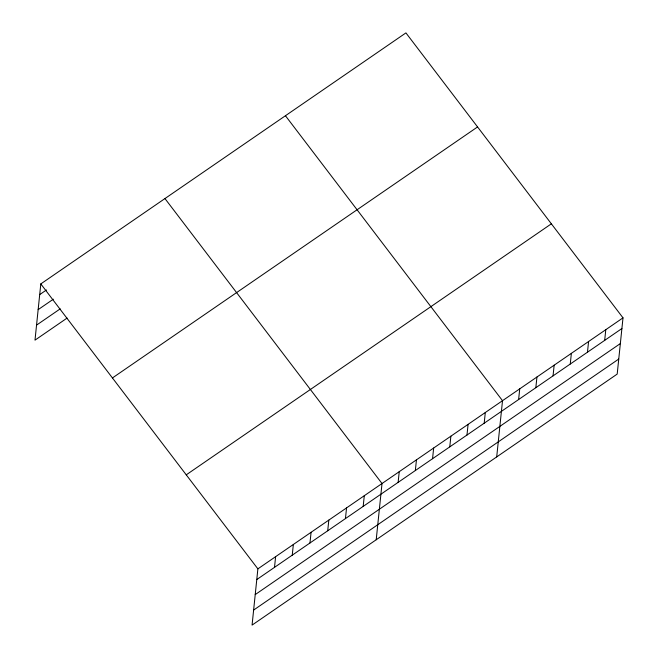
<?xml version="1.0" encoding="UTF-8"?>
<svg xmlns="http://www.w3.org/2000/svg" width="658" height="658" viewBox="0 0 658 658"><rect width="100%" height="100%" fill="white"/><g stroke="black" fill="none" stroke-linecap="round" stroke-linejoin="round"><path stroke-width="0.99" d="M40.804 283.919L257.878 568.866L252.072 625.1L617.196 374.081L623.003 317.855L405.928 32.9L40.804 283.919L34.997 340.145L67.083 318.085M274.509 567.361L275.612 556.676M292.242 555.171L293.353 544.487M309.976 542.982L311.086 532.289M327.717 530.784L328.819 520.1M345.45 518.594L346.552 507.91M363.183 506.405L364.285 495.713M376.212 539.757L382.018 483.523L164.952 198.568M398.131 482.38L399.233 471.687M415.346 470.544L416.448 459.852M432.553 458.708L433.663 448.024M449.768 446.881L450.878 436.188M466.983 435.045L468.085 424.352M484.198 423.209L485.3 412.517M496.7 456.915L502.515 400.689L285.44 115.734M518.619 399.546L519.73 388.853M535.834 387.71L536.936 377.018M553.049 375.874L554.151 365.182M570.264 364.038L571.366 353.354M587.471 352.211L588.581 341.518M604.686 340.375L605.788 329.683M39.702 294.603L46.455 289.964M38.148 309.638L53.347 299.184M36.552 325.118L60.199 308.865M112.444 377.947L477.568 126.936M186.247 474.837L551.371 223.819M257.878 568.866L623.003 317.855M256.776 579.558L621.9 328.539M255.222 594.585L620.346 343.566M253.626 610.073L618.742 359.054"/></g></svg>
